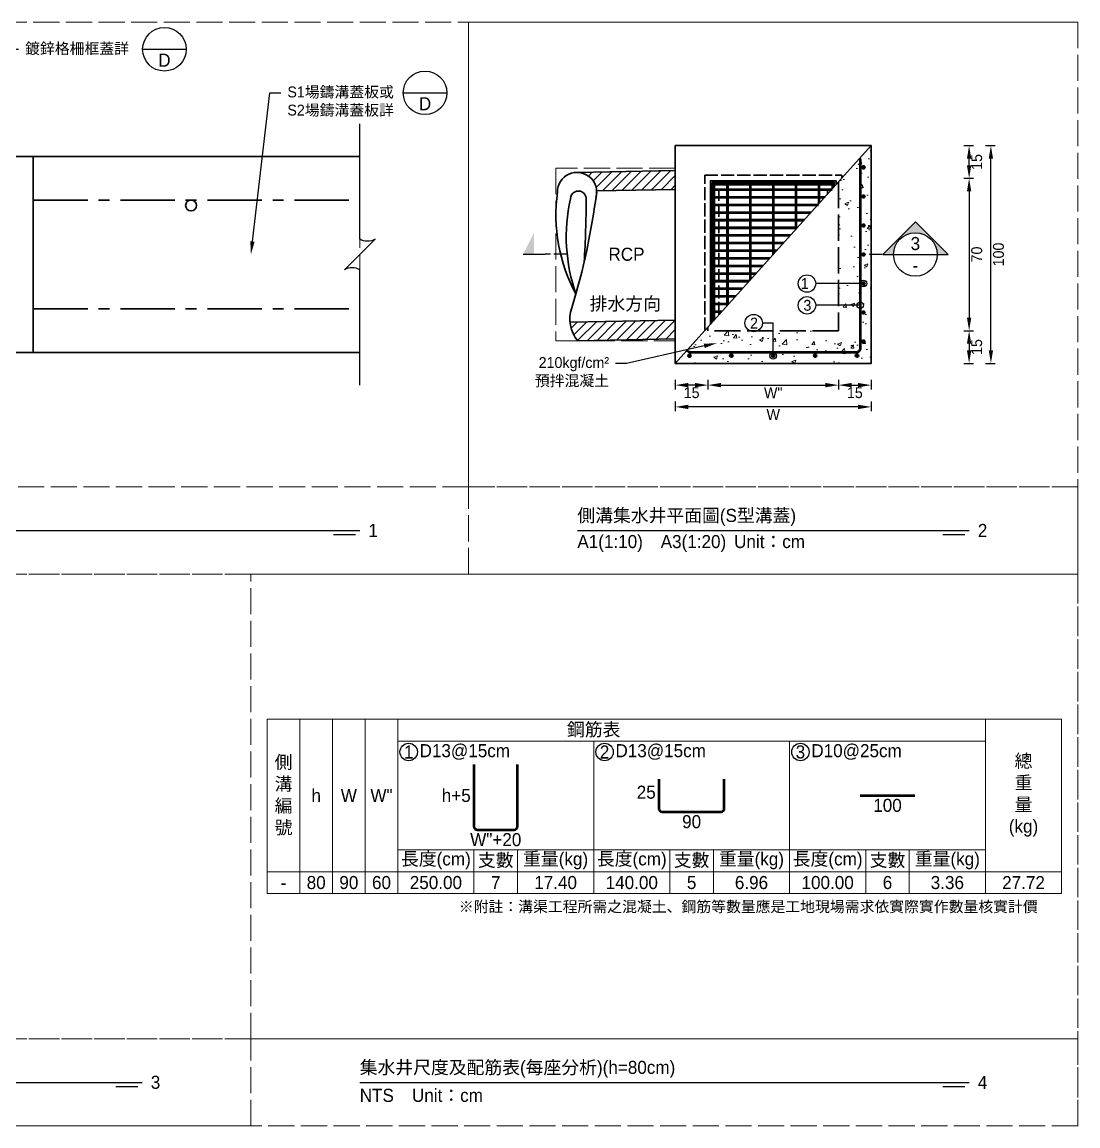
# Model space of a CAD drawing. Extents: x -6810 to 5075, y -2187 to 1200.
# Drawn here: x -3425 to -2940, y -1164 to -657 of the extents above; entities that cross this region are included whole.
import ezdxf
from ezdxf import colors
from ezdxf.entities.mleader import LeaderData, LeaderLine
from ezdxf.math import Vec2, Vec3

# ---------------------------------------------------------------- set-up
doc = ezdxf.new("R2010")
doc.units = 0
doc.header["$MEASUREMENT"] = 0
doc.linetypes.add('ACAD_ISO02W100', pattern=[15, 12, -3])
doc.linetypes.add('CENTERX2', pattern=[4, 2.5, -0.5, 0.5, -0.5])
for name, color, linetype, lineweight in [('一、1.基本-圖框', 7, 'Continuous', 20), ('二、1.繪圖-既有設施', 8, 'Continuous', 20), ('二、2.繪圖-施作項目', 181, 'Continuous', 30), ('二、5.繪圖-鋼筋', 60, 'Continuous', 50), ('二、6.繪圖-其他施作項目', 35, 'Continuous', 30)]:
    doc.layers.add(name, color=color, linetype=linetype, lineweight=lineweight)
doc.layers.add('一、4.基本-隱藏', color=9, linetype='ACAD_ISO02W100', lineweight=20, plot=False)
doc.layers.add('三、1.文字-說明文字', color=2, linetype='Continuous')
doc.layers.add('三、3.文字-註解文字', color=2, linetype='Continuous')
doc.styles.add('次圖名(詳圖)', font='MS PGothic.ttf', dxfattribs={"height": 6})
doc.styles.add('註解文字(詳圖)', font='MS PGothic.ttf', dxfattribs={"height": 5})
doc.dimstyles.new('註解文字(詳圖)', dxfattribs={"dimtxt": 5, "dimasz": 6, "dimexe": 2, "dimexo": 5, "dimgap": 1, "dimtad": 2, "dimzin": 0, "dimdsep": 46, "dimtxsty": '註解文字(詳圖)', "dimcen": 0.1, "dimclrd": 144, "dimclre": 144, "dimclrt": 256, "dimadec": 0, "dimazin": 0, "dimtfac": 1, "dimtofl": 0, "dimtmove": 0, "dimatfit": 3, "dimfxlon": 1, "dimtolj": 1, "dimtzin": 0, "dimlwd": -1, "dimlwe": -1, "dimarcsym": 1})
pattern_1 = [(135, (-3288.6543, -2084.1108), (-2.65165, -2.65165), []), (135, (-3288.6543, -2083.227), (-2.65165, -2.65165), []), (135, (-3288.6543, -2082.343), (-2.65165, -2.65165), []), (135, (-3288.6543, -2081.459), (-2.65165, -2.65165), [])]

# ---------------------------------------------------------------- blocks, each defined once
blk = doc.blocks.new('*D182')
at = {"layer": 'Defpoints', "color": 0, "linetype": 'ACAD_ISO02W100', "ltscale": 0.25, "transparency": 16777216}
for p in [(-3050, -798.75), (-3035, -813.75), (-3035, -823.75)]:
    blk.add_point(p, dxfattribs=at)
at = {"layer": '三、1.文字-說明文字', "color": 144, "ltscale": 0.25, "transparency": 16777216}
for p, q in [((-3050, -821.25), (-3050, -825.75)), ((-3035, -821.25), (-3035, -825.75)), ((-3044, -823.75), (-3041, -823.75))]:
    blk.add_line(p, q, dxfattribs=at)
at = {"layer": '三、1.文字-說明文字', "color": 144, "linetype": 'ACAD_ISO02W100', "ltscale": 0.25, "transparency": 16777216}
for points in [[(-3044, -822.75), (-3044, -824.75), (-3050, -823.75)], [(-3041, -822.75), (-3041, -824.75), (-3035, -823.75)]]:
    blk.add_solid(points, dxfattribs=at)
at = {"layer": '三、1.文字-說明文字', "linetype": 'ACAD_ISO02W100', "ltscale": 0.25, "transparency": 16777216, "insert": (-3042.5, -827.25), "char_height": 5, "attachment_point": 5, "style": '註解文字(詳圖)'}
blk.add_mtext('\\A1;15', dxfattribs=at)
blk = doc.blocks.new('*D183')
at = {"layer": 'Defpoints', "color": 0, "linetype": 'ACAD_ISO02W100', "ltscale": 0.25, "transparency": 16777216}
for p in [(-3110, -798.75), (-3125, -813.75), (-3125, -823.75)]:
    blk.add_point(p, dxfattribs=at)
at = {"layer": '三、1.文字-說明文字', "color": 144, "ltscale": 0.25, "transparency": 16777216}
for p, q in [((-3125, -821.25), (-3125, -825.75)), ((-3110, -821.25), (-3110, -825.75)), ((-3116, -823.75), (-3119, -823.75))]:
    blk.add_line(p, q, dxfattribs=at)
at = {"layer": '三、1.文字-說明文字', "color": 144, "linetype": 'ACAD_ISO02W100', "ltscale": 0.25, "transparency": 16777216}
for points in [[(-3119, -822.75), (-3119, -824.75), (-3125, -823.75)], [(-3116, -822.75), (-3116, -824.75), (-3110, -823.75)]]:
    blk.add_solid(points, dxfattribs=at)
at = {"layer": '三、1.文字-說明文字', "linetype": 'ACAD_ISO02W100', "ltscale": 0.25, "transparency": 16777216, "insert": (-3117.5, -827.25), "char_height": 5, "attachment_point": 5, "style": '註解文字(詳圖)'}
blk.add_mtext('\\A1;15', dxfattribs=at)
blk = doc.blocks.new('*D184')
at = {"layer": 'Defpoints', "color": 0, "linetype": 'ACAD_ISO02W100', "ltscale": 0.25, "transparency": 16777216}
for p in [(-3110, -798.75), (-3050, -798.75), (-3050, -823.75)]:
    blk.add_point(p, dxfattribs=at)
at = {"layer": '三、1.文字-說明文字', "color": 144, "ltscale": 0.25, "transparency": 16777216}
for p, q in [((-3110, -821.25), (-3110, -825.75)), ((-3050, -821.25), (-3050, -825.75)), ((-3104, -823.75), (-3056, -823.75))]:
    blk.add_line(p, q, dxfattribs=at)
at = {"layer": '三、1.文字-說明文字', "color": 144, "linetype": 'ACAD_ISO02W100', "ltscale": 0.25, "transparency": 16777216}
for points in [[(-3104, -822.75), (-3104, -824.75), (-3110, -823.75)], [(-3056, -822.75), (-3056, -824.75), (-3050, -823.75)]]:
    blk.add_solid(points, dxfattribs=at)
at = {"layer": '三、1.文字-說明文字', "linetype": 'ACAD_ISO02W100', "ltscale": 0.25, "transparency": 16777216, "insert": (-3080, -827.25), "char_height": 5, "attachment_point": 5, "style": '註解文字(詳圖)'}
blk.add_mtext('\\A1;W{\\fMS PGothic|b0|i0|c128|p34;"}', dxfattribs=at)
blk = doc.blocks.new('_Small')
at = {"color": 0, "linetype": 'ByBlock', "lineweight": -2}
blk.add_circle((0, 0), 0.25, dxfattribs=at)
blk = doc.blocks.new('*D185')
at = {"layer": 'Defpoints', "color": 0, "ltscale": 0.25, "transparency": 16777216}
for p in [(-3055, -713.75), (-2990, -713.75), (-3055, -728.75)]:
    blk.add_point(p, dxfattribs=at)
at = {"layer": '三、1.文字-說明文字', "color": 144, "ltscale": 0.25, "transparency": 16777216}
for p, q in [((-2992.5, -713.75), (-2988, -713.75)), ((-2990, -722.75), (-2990, -719.75)), ((-2992.5, -728.75), (-2988, -728.75))]:
    blk.add_line(p, q, dxfattribs=at)
for points in [[(-2991, -719.75), (-2989, -719.75), (-2990, -713.75)], [(-2991, -722.75), (-2989, -722.75), (-2990, -728.75)]]:
    blk.add_solid(points, dxfattribs=at)
at = {"layer": '三、1.文字-說明文字', "ltscale": 0.25, "transparency": 16777216, "insert": (-2986.5, -721.25), "char_height": 5, "attachment_point": 5, "rotation": 90, "style": '註解文字(詳圖)'}
blk.add_mtext('\\A1;15', dxfattribs=at)
blk = doc.blocks.new('*D186')
at = {"layer": 'Defpoints', "color": 0, "ltscale": 0.25, "transparency": 16777216}
for p in [(-3055, -728.75), (-3055, -798.75), (-2990, -798.75)]:
    blk.add_point(p, dxfattribs=at)
at = {"layer": '三、1.文字-說明文字', "color": 144, "ltscale": 0.25, "transparency": 16777216}
for p, q in [((-2992.5, -728.75), (-2988, -728.75)), ((-2990, -734.75), (-2990, -792.75)), ((-2992.5, -798.75), (-2988, -798.75))]:
    blk.add_line(p, q, dxfattribs=at)
for points in [[(-2991, -734.75), (-2989, -734.75), (-2990, -728.75)], [(-2991, -792.75), (-2989, -792.75), (-2990, -798.75)]]:
    blk.add_solid(points, dxfattribs=at)
at = {"layer": '三、1.文字-說明文字', "ltscale": 0.25, "transparency": 16777216, "insert": (-2986.5, -763.75), "char_height": 5, "attachment_point": 5, "rotation": 90, "style": '註解文字(詳圖)'}
blk.add_mtext('\\A1;70', dxfattribs=at)
blk = doc.blocks.new('*D187')
at = {"layer": 'Defpoints', "color": 0, "ltscale": 0.25, "transparency": 16777216}
for p in [(-3055, -798.75), (-3055, -813.75), (-2990, -813.75)]:
    blk.add_point(p, dxfattribs=at)
at = {"layer": '三、1.文字-說明文字', "color": 144, "ltscale": 0.25, "transparency": 16777216}
for p, q in [((-2992.5, -798.75), (-2988, -798.75)), ((-2990, -804.75), (-2990, -807.75)), ((-2992.5, -813.75), (-2988, -813.75))]:
    blk.add_line(p, q, dxfattribs=at)
for points in [[(-2991, -804.75), (-2989, -804.75), (-2990, -798.75)], [(-2991, -807.75), (-2989, -807.75), (-2990, -813.75)]]:
    blk.add_solid(points, dxfattribs=at)
at = {"layer": '三、1.文字-說明文字', "ltscale": 0.25, "transparency": 16777216, "insert": (-2986.5, -806.25), "char_height": 5, "attachment_point": 5, "rotation": 90, "style": '註解文字(詳圖)'}
blk.add_mtext('\\A1;15', dxfattribs=at)
blk = doc.blocks.new('*D188')
at = {"layer": 'Defpoints', "color": 0, "ltscale": 0.25, "transparency": 16777216}
for p in [(-3040, -713.75), (-2980, -713.75), (-3040, -813.75)]:
    blk.add_point(p, dxfattribs=at)
at = {"layer": '三、1.文字-說明文字', "color": 144, "ltscale": 0.25, "transparency": 16777216}
for p, q in [((-2982.5, -713.75), (-2978, -713.75)), ((-2980, -807.75), (-2980, -719.75)), ((-2982.5, -813.75), (-2978, -813.75))]:
    blk.add_line(p, q, dxfattribs=at)
for points in [[(-2981, -719.75), (-2979, -719.75), (-2980, -713.75)], [(-2981, -807.75), (-2979, -807.75), (-2980, -813.75)]]:
    blk.add_solid(points, dxfattribs=at)
at = {"layer": '三、1.文字-說明文字', "ltscale": 0.25, "transparency": 16777216, "insert": (-2976.5, -763.75), "char_height": 5, "attachment_point": 5, "rotation": 90, "style": '註解文字(詳圖)'}
blk.add_mtext('\\A1;100', dxfattribs=at)
blk = doc.blocks.new('*D189')
at = {"layer": 'Defpoints', "color": 0, "ltscale": 0.25, "transparency": 16777216}
for p in [(-3125, -813.75), (-3035, -813.75), (-3125, -833.75)]:
    blk.add_point(p, dxfattribs=at)
at = {"layer": '三、1.文字-說明文字', "color": 144, "ltscale": 0.25, "transparency": 16777216}
for p, q in [((-3125, -831.25), (-3125, -835.75)), ((-3035, -831.25), (-3035, -835.75)), ((-3041, -833.75), (-3119, -833.75))]:
    blk.add_line(p, q, dxfattribs=at)
for points in [[(-3119, -832.75), (-3119, -834.75), (-3125, -833.75)], [(-3041, -832.75), (-3041, -834.75), (-3035, -833.75)]]:
    blk.add_solid(points, dxfattribs=at)
at = {"layer": '三、1.文字-說明文字', "ltscale": 0.25, "transparency": 16777216, "insert": (-3080, -837.25), "char_height": 5, "attachment_point": 5, "style": '註解文字(詳圖)'}
blk.add_mtext('\\A1;{\\fMS PGothic|b0|i0|c128|p34;W}', dxfattribs=at)

msp = doc.modelspace()

# ---------------------------------------------------------------- hatches: boundary and pattern name
at = {"layer": '三、3.文字-註解文字'}
h = msp.add_hatch(color=256, dxfattribs=at)
h.dxf.hatch_style = 1
h.paths.add_polyline_path([(-2999.693, -763.75), (-3014.693, -748.75), (-3029.693, -763.75), (-3024.693, -763.75, -0.4142136), (-3014.693, -753.75, -0.4142136), (-3004.693, -763.75)])
h = msp.add_hatch(color=256, dxfattribs=at)
h.dxf.hatch_style = 1
h.paths.add_polyline_path([(-3189.852, -753.602), (-3194.852, -763.602), (-3189.852, -763.602)])
at = {"layer": '二、1.繪圖-既有設施', "ltscale": 0.25}
h = msp.add_hatch(dxfattribs=at)
h.set_pattern_fill('AR-CONC', color=256, scale=2.5)
h.set_pattern_definition([(50, (0, 0), (17.931505, -1.568803), [1.875, -20.625]), (355, (0, 0), (-3.46878, 18.8048), [1.5, -16.5]), (100.45144, (1.494, -0.13), (14.46272, 17.236), [1.5935, -17.52855]), (46.1842, (0, 5), (26.68103, -4.13798), [2.8125, -30.9375]), (96.6356, (2.223, 4.655), (23.36655, 24.35297), [2.39026, -26.29284]), (351.1842, (0, 5), (23.36655, 24.35297), [2.25, -24.75]), (21, (2.5, 3.75), (14.922676, -10.06547), [1.875, -20.625]), (326, (2.5, 3.75), (6.08288, 18.12875), [1.5, -16.5]), (71.45144, (3.744, 2.911), (21.00556, 8.06328), [1.5935, -17.52855]), (37.5, (0, 0), (0.303996, 8.322346), [0, -16.3, 0, -16.75, 0, -16.5625]), (7.5, (0, 0), (6.576738, 9.860293), [0, -9.55, 0, -15.925, 0, -6.3125]), (327.5, (-5.575, 0), (13.345561, -0.563872), [0, -6.25, 0, -19.5, 0, -25.875]), (317.5, (-8.075, 0), (14.579654, 2.502625), [0, -8.125, 0, -12.95, 0, -18.375])])
h.paths.add_polyline_path([(-3040, -720.75, 0.1446975), (-3040.321, -719.663), (-3050, -730.417), (-3050, -798.75), (-3110, -798.75), (-3110, -797.083), (-3119.679, -807.837, 0.2542759), (-3118, -808.75), (-3042, -808.75, 0.4142136), (-3040, -806.75)], flags=17)
h.paths.add_polyline_path([(-3035, -713.75), (-3040.321, -719.663, -0.1446975), (-3040, -720.75), (-3040, -806.75, -0.4142136), (-3042, -808.75), (-3118, -808.75, -0.2542759), (-3119.679, -807.837), (-3125, -813.75), (-3035, -813.75)])
h.paths.add_polyline_path([(-3039, -763.75, -1), (-3038, -763.75, -1)], flags=16)
h.paths.add_polyline_path([(-3038, -777.09, -1), (-3039, -777.09, -1)], flags=16)
h.paths.add_polyline_path([(-3039, -750.43, -1), (-3038, -750.43, -1)], flags=16)
h.paths.add_polyline_path([(-3038, -790.42, -1), (-3039, -790.42, -1)], flags=16)
h.paths.add_polyline_path([(-3039, -737.1, -1), (-3038, -737.1, -1)], flags=16)
h.paths.add_polyline_path([(-3038, -803.75, -1), (-3039, -803.75, -1)], flags=16)
h.paths.add_polyline_path([(-3041, -810.25, -1), (-3042, -810.25, -1)], flags=16)
h.paths.add_polyline_path([(-3039, -723.75, -1), (-3038, -723.75, -1)], flags=16)
h.paths.add_polyline_path([(-3060.25, -810.25, -1), (-3061.25, -810.25, -1)], flags=16)
h.paths.add_polyline_path([(-3079.5, -810.25, -1), (-3080.5, -810.25, -1)], flags=16)
h.paths.add_polyline_path([(-3098.75, -810.25, -1), (-3099.75, -810.25, -1)], flags=16)
h.paths.add_polyline_path([(-3118, -810.25, -1), (-3119, -810.25, -1)], flags=16)
at = {"layer": '二、5.繪圖-鋼筋'}
h = msp.add_hatch(color=256, dxfattribs=at)
h.dxf.hatch_style = 1
h.paths.add_polyline_path([(-3038, -723.75, 1), (-3039, -723.75, 1)])
h = msp.add_hatch(color=256, dxfattribs=at)
h.dxf.hatch_style = 1
h.paths.add_polyline_path([(-3038, -737.1, 1), (-3039, -737.1, 1)])
h = msp.add_hatch(color=256, dxfattribs=at)
h.dxf.hatch_style = 1
h.paths.add_polyline_path([(-3038, -750.43, 1), (-3039, -750.43, 1)])
h = msp.add_hatch(color=256, dxfattribs=at)
h.dxf.hatch_style = 1
h.paths.add_polyline_path([(-3038, -763.75, 1), (-3039, -763.75, 1)])
h = msp.add_hatch(color=256, dxfattribs=at)
h.dxf.hatch_style = 1
h.paths.add_polyline_path([(-3038, -777.09, 1), (-3039, -777.09, 1)])
h = msp.add_hatch(color=256, dxfattribs=at)
h.dxf.hatch_style = 1
h.paths.add_polyline_path([(-3038, -790.42, 1), (-3039, -790.42, 1)])
h = msp.add_hatch(color=256, dxfattribs=at)
h.dxf.hatch_style = 1
h.paths.add_polyline_path([(-3038, -803.75, 1), (-3039, -803.75, 1)])
h = msp.add_hatch(color=256, dxfattribs=at)
h.dxf.hatch_style = 1
h.paths.add_polyline_path([(-3118, -810.25, -1), (-3119, -810.25, -1)])
h = msp.add_hatch(color=256, dxfattribs=at)
h.dxf.hatch_style = 1
h.paths.add_polyline_path([(-3098.75, -810.25, -1), (-3099.75, -810.25, -1)])
h = msp.add_hatch(color=256, dxfattribs=at)
h.dxf.hatch_style = 1
h.paths.add_polyline_path([(-3079.5, -810.25, -1), (-3080.5, -810.25, -1)])
h = msp.add_hatch(color=256, dxfattribs=at)
h.dxf.hatch_style = 1
h.paths.add_polyline_path([(-3060.25, -810.25, -1), (-3061.25, -810.25, -1)])
h = msp.add_hatch(color=256, dxfattribs=at)
h.dxf.hatch_style = 1
h.paths.add_polyline_path([(-3041, -810.25, -1), (-3042, -810.25, -1)])
at = {"layer": '二、6.繪圖-其他施作項目'}
h = msp.add_hatch(dxfattribs=at)
h.set_pattern_fill('ANSI31', color=256, scale=25)
h.set_pattern_definition([(45, (-6588.4566, -2197.8207), (-2.2097087, 2.2097087), [])])
edge = h.paths.add_edge_path()
edge.add_line((-3125, -802.558), (-3125, -793.863))
edge.add_line((-3125, -793.863), (-3173.376, -794.831))
edge.add_arc((-3158.032, -793.466), 15.405, 185.08092, 220.38576)
edge.add_line((-3169.766, -803.448), (-3125, -802.558))
edge = h.paths.add_edge_path()
edge.add_line((-3125, -733.851), (-3125, -725.149))
edge.add_line((-3125, -725.149), (-3170.148, -726.052))
edge.add_arc((-3170.148, -735.068), 9.015, 3.13921, 90, ccw=False)
edge.add_line((-3161.146, -734.574), (-3125, -733.851))
h = msp.add_hatch(color=256, dxfattribs=at)
h.dxf.hatch_style = 1
h.paths.add_polyline_path([(-3108.9, -795.861), (-3051.1, -731.639), (-3051.1, -729.85), (-3108.9, -729.85)])
h.paths.add_polyline_path([(-3108, -794.861), (-3052, -732.639), (-3052, -730.75), (-3108, -730.75)])
h = msp.add_hatch(dxfattribs=at)
h.set_pattern_fill('ANSI34', color=256, scale=5, angle=90)
h.set_pattern_definition(pattern_1)
h.paths.add_polyline_path([(-3101.25, -787.361), (-3100.75, -786.806), (-3100.75, -731.75), (-3101.25, -731.75)])
h = msp.add_hatch(dxfattribs=at)
h.set_pattern_fill('ANSI34', color=256, scale=5, angle=90)
h.set_pattern_definition(pattern_1)
h.paths.add_polyline_path([(-3090.75, -775.694), (-3090.25, -775.139), (-3090.25, -731.75), (-3090.75, -731.75)])
h = msp.add_hatch(dxfattribs=at)
h.set_pattern_fill('ANSI34', color=256, scale=5, angle=90)
h.set_pattern_definition(pattern_1)
h.paths.add_polyline_path([(-3080.25, -764.028), (-3079.75, -763.472), (-3079.75, -731.75), (-3080.25, -731.75)])
h = msp.add_hatch(dxfattribs=at)
h.set_pattern_fill('ANSI34', color=256, scale=5, angle=90)
h.set_pattern_definition(pattern_1)
h.paths.add_polyline_path([(-3069.75, -752.361), (-3069.25, -751.806), (-3069.25, -731.75), (-3069.75, -731.75)])
h = msp.add_hatch(dxfattribs=at)
h.set_pattern_fill('ANSI34', color=256, scale=5, angle=90)
h.set_pattern_definition(pattern_1)
h.paths.add_polyline_path([(-3059.25, -740.694), (-3058.75, -740.139), (-3058.75, -731.75), (-3059.25, -731.75)])

# ---------------------------------------------------------------- linework, layer by layer
at = {"layer": '一、1.基本-圖框'}
msp.add_lwpolyline([(-3035, -713.75), (-3125, -813.75)], dxfattribs=at)
for points in [[(-3312.5, -1047.25), (-3297.5, -1047.25), (-3297.5, -977.25), (-3312.5, -977.25)], [(-3297.5, -1047.25), (-3282.5, -1047.25), (-3282.5, -977.25), (-3297.5, -977.25)], [(-3282.5, -1047.25), (-3267.5, -1047.25), (-3267.5, -977.25), (-3282.5, -977.25)], [(-3267.5, -1047.25), (-3252.5, -1047.25), (-3252.5, -977.25), (-3267.5, -977.25)], [(-3252.5, -987.25), (-2982.5, -987.25), (-2982.5, -977.25), (-3252.5, -977.25)], [(-2947.5, -1047.25), (-2982.5, -1047.25), (-2982.5, -977.25), (-2947.5, -977.25)], [(-3252.5, -987.25), (-3162.5, -987.25), (-3162.5, -1037.25), (-3252.5, -1037.25)], [(-3162.5, -987.25), (-3072.5, -987.25), (-3072.5, -1037.25), (-3162.5, -1037.25)], [(-3072.5, -987.25), (-2982.5, -987.25), (-2982.5, -1037.25), (-3072.5, -1037.25)], [(-3252.5, -1037.25), (-3217.5, -1037.25), (-3217.5, -1047.25), (-3252.5, -1047.25)], [(-3217.5, -1037.25), (-3197.5, -1037.25), (-3197.5, -1047.25), (-3217.5, -1047.25)], [(-3197.5, -1037.25), (-3162.5, -1037.25), (-3162.5, -1047.25), (-3197.5, -1047.25)], [(-3162.5, -1037.25), (-3127.5, -1037.25), (-3127.5, -1047.25), (-3162.5, -1047.25)], [(-3127.5, -1037.25), (-3107.5, -1037.25), (-3107.5, -1047.25), (-3127.5, -1047.25)], [(-3107.5, -1037.25), (-3072.5, -1037.25), (-3072.5, -1047.25), (-3107.5, -1047.25)], [(-3072.5, -1037.25), (-3037.5, -1037.25), (-3037.5, -1047.25), (-3072.5, -1047.25)], [(-3037.5, -1037.25), (-3017.5, -1037.25), (-3017.5, -1047.25), (-3037.5, -1047.25)], [(-3017.5, -1037.25), (-2982.5, -1037.25), (-2982.5, -1047.25), (-3017.5, -1047.25)], [(-3312.5, -1047.25), (-3297.5, -1047.25), (-3297.5, -1057.25), (-3312.5, -1057.25)], [(-3297.5, -1047.25), (-3282.5, -1047.25), (-3282.5, -1057.25), (-3297.5, -1057.25)], [(-3282.5, -1047.25), (-3267.5, -1047.25), (-3267.5, -1057.25), (-3282.5, -1057.25)], [(-3267.5, -1047.25), (-3252.5, -1047.25), (-3252.5, -1057.25), (-3267.5, -1057.25)], [(-3252.5, -1047.25), (-3217.5, -1047.25), (-3217.5, -1057.25), (-3252.5, -1057.25)], [(-3217.5, -1047.25), (-3197.5, -1047.25), (-3197.5, -1057.25), (-3217.5, -1057.25)], [(-3197.5, -1047.25), (-3162.5, -1047.25), (-3162.5, -1057.25), (-3197.5, -1057.25)], [(-3162.5, -1047.25), (-3127.5, -1047.25), (-3127.5, -1057.25), (-3162.5, -1057.25)], [(-3127.5, -1047.25), (-3107.5, -1047.25), (-3107.5, -1057.25), (-3127.5, -1057.25)], [(-3107.5, -1047.25), (-3072.5, -1047.25), (-3072.5, -1057.25), (-3107.5, -1057.25)], [(-3072.5, -1047.25), (-3037.5, -1047.25), (-3037.5, -1057.25), (-3072.5, -1057.25)], [(-3037.5, -1047.25), (-3017.5, -1047.25), (-3017.5, -1057.25), (-3037.5, -1057.25)], [(-3017.5, -1047.25), (-2982.5, -1047.25), (-2982.5, -1057.25), (-3017.5, -1057.25)], [(-2982.5, -1047.25), (-2947.5, -1047.25), (-2947.5, -1057.25), (-2982.5, -1057.25)]]:
    msp.add_lwpolyline(points, close=True, dxfattribs=at)
at = {"layer": '一、4.基本-隱藏'}
for points in [[(-3720, -657), (-2940, -657), (-2940, -1164), (-3720, -1164)], [(-3720, -657), (-3220, -657), (-3220, -870.5), (-3720, -870.5)], [(-3220, -657), (-2940, -657), (-2940, -870.5), (-3220, -870.5)], [(-3420, -718.75), (-3270, -718.75), (-3270, -808.75), (-3420, -808.75)], [(-3125, -724.052), (-3179.852, -724.052), (-3179.852, -803.448), (-3125, -803.448)], [(-3220, -870.5), (-3720, -870.5), (-3720, -910.5), (-3220, -910.5)], [(-3220, -870.5), (-2940, -870.5), (-2940, -910.5), (-3220, -910.5)], [(-3320, -910.5), (-3720, -910.5), (-3720, -1124), (-3320, -1124)], [(-3320, -910.5), (-2940, -910.5), (-2940, -1124), (-3320, -1124)], [(-3312.5, -977.25), (-2947.5, -977.25), (-2947.5, -1057.25), (-3312.5, -1057.25)], [(-3320, -1124), (-3720, -1124), (-3720, -1164), (-3320, -1164)], [(-3320, -1124), (-2940, -1124), (-2940, -1164), (-3320, -1164)]]:
    msp.add_lwpolyline(points, close=True, dxfattribs=at)
at = {"layer": '三、3.文字-註解文字'}
for points in [[(-3369.75, -669.5), (-3349.75, -669.5)], [(-3250, -689.5), (-3230, -689.5)], [(-3004.693, -763.75), (-2999.693, -763.75), (-3014.693, -748.75), (-3029.693, -763.75), (-3024.693, -763.75)], [(-3194.852, -763.602), (-3184.852, -763.602)], [(-3024.693, -763.75), (-3004.693, -763.75)], [(-3670, -890.5), (-3270, -890.5)], [(-3170, -890.5), (-2990, -890.5)], [(-3272, -892.5), (-3282, -892.5)], [(-2992, -892.5), (-3002, -892.5)], [(-3670, -1144), (-3370, -1144)], [(-3270, -1144), (-2990, -1144)], [(-3372, -1146), (-3382, -1146)], [(-2992, -1146), (-3002, -1146)]]:
    msp.add_lwpolyline(points, dxfattribs=at)
msp.add_lwpolyline([(-3270, -823.75), (-3270, -770.821, 0.2828427), (-3277.071, -770.821), (-3262.929, -756.679, -0.2828427), (-3270, -756.679), (-3270, -703.75)], format="xyb", dxfattribs=at)
at = {"layer": '三、3.文字-註解文字', "linetype": 'ACAD_ISO02W100', "ltscale": 0.5}
for points in [[(-3174.852, -763.602), (-3184.852, -763.602)], [(-3030, -763.75), (-3040, -763.75)]]:
    msp.add_lwpolyline(points, dxfattribs=at)
at = {"layer": '三、3.文字-註解文字'}
for centre, radius in [((-3359.75, -669.5), 10), ((-3240, -689.5), 10), ((-3014.693, -763.75), 10), ((-3064.5, -777.09), 4), ((-3064.5, -787.09), 4), ((-3089, -795.25), 4), ((-3247.5, -992.25), 4), ((-3157.5, -992.25), 4), ((-3067.5, -992.25), 4)]:
    msp.add_circle(centre, radius, dxfattribs=at)
at = {"layer": '二、2.繪圖-施作項目'}
for points in [[(-3125, -813.75), (-3125, -713.75), (-3035, -713.75), (-3035, -813.75)], [(-3520, -718.75), (-3420, -718.75), (-3420, -808.75), (-3520, -808.75)]]:
    msp.add_lwpolyline(points, close=True, dxfattribs=at)
at = {"layer": '二、2.繪圖-施作項目', "linetype": 'ACAD_ISO02W100'}
msp.add_lwpolyline([(-3050, -730.417), (-3050, -798.75), (-3110, -798.75), (-3110, -797.083)], dxfattribs=at)
at = {"layer": '二、5.繪圖-鋼筋'}
for points in [[(-3040.321, -719.663, -0.1446975), (-3040, -720.75), (-3040, -806.75)], [(-3040, -806.75, -0.4142136), (-3042, -808.75), (-3118, -808.75, -0.2542759), (-3119.679, -807.837, -0.2542759)], [(-3217.5, -998), (-3217.5, -1026.5, 0.4142136), (-3216, -1028), (-3199, -1028, 0.4142136), (-3197.5, -1026.5), (-3197.5, -998)], [(-3132.5, -1004.75), (-3132.5, -1018.25, 0.4142136), (-3131, -1019.75), (-3104, -1019.75, 0.4142136), (-3102.5, -1018.25), (-3102.5, -1004.75)]]:
    msp.add_lwpolyline(points, format="xyb", dxfattribs=at)
msp.add_lwpolyline([(-3040, -1012.25), (-3015, -1012.25)], dxfattribs=at)
for centre in [(-3038.5, -723.75), (-3038.5, -737.1), (-3038.5, -750.43), (-3038.5, -763.75), (-3038.5, -777.09), (-3038.5, -790.42), (-3038.5, -803.75), (-3118.5, -810.25), (-3099.25, -810.25), (-3080, -810.25), (-3060.75, -810.25), (-3041.5, -810.25)]:
    msp.add_circle(centre, 0.5, dxfattribs=at)
at = {"layer": '二、6.繪圖-其他施作項目'}
for points in [[(-3420, -718.75), (-3270, -718.75)], [(-3170.148, -726.052), (-3125, -725.149)], [(-3108.9, -795.861), (-3108.9, -729.85), (-3051.1, -729.85), (-3051.1, -731.639)], [(-3161.146, -734.574), (-3125, -733.851)], [(-3108, -794.861), (-3108, -730.75), (-3052, -730.75), (-3052, -732.639)], [(-3107.5, -794.306), (-3107.5, -731.25)], [(-3107.5, -731.25), (-3052.5, -731.25)], [(-3107.5, -794.306), (-3107.5, -731.25), (-3052.5, -731.25), (-3052.5, -733.194)], [(-3107.5, -731.75), (-3052.5, -731.75)], [(-3107, -793.75), (-3107, -731.75)], [(-3107, -733.75), (-3101.25, -733.75)], [(-3107, -734.25), (-3101.25, -734.25)], [(-3101.25, -787.361), (-3101.25, -731.75)], [(-3100.75, -786.806), (-3100.75, -731.75)], [(-3100.75, -733.75), (-3090.75, -733.75)], [(-3100.75, -734.25), (-3090.75, -734.25)], [(-3090.75, -775.694), (-3090.75, -731.75)], [(-3090.25, -775.139), (-3090.25, -731.75)], [(-3090.25, -733.75), (-3080.25, -733.75)], [(-3090.25, -734.25), (-3080.25, -734.25)], [(-3080.25, -764.028), (-3080.25, -731.75)], [(-3079.75, -763.472), (-3079.75, -731.75)], [(-3079.75, -733.75), (-3069.75, -733.75)], [(-3079.75, -734.25), (-3069.75, -734.25)], [(-3069.75, -752.361), (-3069.75, -731.75)], [(-3069.25, -751.806), (-3069.25, -731.75)], [(-3069.25, -733.75), (-3059.25, -733.75)], [(-3069.25, -734.25), (-3059.25, -734.25)], [(-3059.25, -740.694), (-3059.25, -731.75)], [(-3058.75, -740.139), (-3058.75, -731.75)], [(-3058.75, -733.75), (-3053, -733.75)], [(-3058.75, -734.25), (-3053, -734.25)], [(-3053, -733.75), (-3053, -731.75)], [(-3052.5, -733.194), (-3052.5, -731.25)], [(-3107, -737.25), (-3101.25, -737.25)], [(-3107, -737.75), (-3101.25, -737.75)], [(-3100.75, -737.25), (-3090.75, -737.25)], [(-3100.75, -737.75), (-3090.75, -737.75)], [(-3090.25, -737.25), (-3080.25, -737.25)], [(-3090.25, -737.75), (-3080.25, -737.75)], [(-3079.75, -737.25), (-3069.75, -737.25)], [(-3079.75, -737.75), (-3069.75, -737.75)], [(-3069.25, -737.25), (-3059.25, -737.25)], [(-3069.25, -737.75), (-3059.25, -737.75)], [(-3058.75, -737.25), (-3056.15, -737.25)], [(-3058.75, -737.75), (-3056.6, -737.75)], [(-3107, -740.75), (-3101.25, -740.75)], [(-3107, -741.25), (-3101.25, -741.25)], [(-3107, -744.25), (-3101.25, -744.25)], [(-3107, -744.75), (-3101.25, -744.75)], [(-3100.75, -740.75), (-3090.75, -740.75)], [(-3100.75, -741.25), (-3090.75, -741.25)], [(-3100.75, -744.25), (-3090.75, -744.25)], [(-3100.75, -744.75), (-3090.75, -744.75)], [(-3090.25, -740.75), (-3080.25, -740.75)], [(-3090.25, -741.25), (-3080.25, -741.25)], [(-3090.25, -744.25), (-3080.25, -744.25)], [(-3090.25, -744.75), (-3080.25, -744.75)], [(-3079.75, -740.75), (-3069.75, -740.75)], [(-3079.75, -741.25), (-3069.75, -741.25)], [(-3079.75, -744.25), (-3069.75, -744.25)], [(-3079.75, -744.75), (-3069.75, -744.75)], [(-3069.25, -740.75), (-3059.25, -740.75)], [(-3069.25, -741.25), (-3059.25, -741.25)], [(-3069.25, -744.25), (-3062.45, -744.25)], [(-3069.25, -744.75), (-3062.9, -744.75)], [(-3107, -747.75), (-3101.25, -747.75)], [(-3107, -748.25), (-3101.25, -748.25)], [(-3100.75, -747.75), (-3090.75, -747.75)], [(-3100.75, -748.25), (-3090.75, -748.25)], [(-3090.25, -747.75), (-3080.25, -747.75)], [(-3090.25, -748.25), (-3080.25, -748.25)], [(-3079.75, -747.75), (-3069.75, -747.75)], [(-3079.75, -748.25), (-3069.75, -748.25)], [(-3069.25, -747.75), (-3065.6, -747.75)], [(-3069.25, -748.25), (-3066.05, -748.25)], [(-3107, -751.25), (-3101.25, -751.25)], [(-3107, -751.75), (-3101.25, -751.75)], [(-3107, -754.75), (-3101.25, -754.75)], [(-3107, -755.25), (-3101.25, -755.25)], [(-3100.75, -751.25), (-3090.75, -751.25)], [(-3100.75, -751.75), (-3090.75, -751.75)], [(-3100.75, -754.75), (-3090.75, -754.75)], [(-3100.75, -755.25), (-3090.75, -755.25)], [(-3090.25, -751.25), (-3080.25, -751.25)], [(-3090.25, -751.75), (-3080.25, -751.75)], [(-3090.25, -754.75), (-3080.25, -754.75)], [(-3090.25, -755.25), (-3080.25, -755.25)], [(-3079.75, -751.25), (-3069.75, -751.25)], [(-3079.75, -751.75), (-3069.75, -751.75)], [(-3079.75, -754.75), (-3071.9, -754.75)], [(-3079.75, -755.25), (-3072.35, -755.25)], [(-3069.25, -751.25), (-3068.75, -751.25)], [(-3069.25, -751.75), (-3069.2, -751.75)], [(-3107, -758.25), (-3101.25, -758.25)], [(-3107, -758.75), (-3101.25, -758.75)], [(-3100.75, -758.25), (-3090.75, -758.25)], [(-3100.75, -758.75), (-3090.75, -758.75)], [(-3090.25, -758.25), (-3080.25, -758.25)], [(-3090.25, -758.75), (-3080.25, -758.75)], [(-3079.75, -758.25), (-3075.05, -758.25)], [(-3079.75, -758.75), (-3075.5, -758.75)], [(-3107, -761.75), (-3101.25, -761.75)], [(-3107, -762.25), (-3101.25, -762.25)], [(-3107, -765.25), (-3101.25, -765.25)], [(-3100.75, -761.75), (-3090.75, -761.75)], [(-3100.75, -762.25), (-3090.75, -762.25)], [(-3100.75, -765.25), (-3090.75, -765.25)], [(-3090.25, -761.75), (-3080.25, -761.75)], [(-3090.25, -762.25), (-3080.25, -762.25)], [(-3090.25, -765.25), (-3081.35, -765.25)], [(-3079.75, -761.75), (-3078.2, -761.75)], [(-3079.75, -762.25), (-3078.65, -762.25)], [(-3107, -765.75), (-3101.25, -765.75)], [(-3107, -768.75), (-3101.25, -768.75)], [(-3107, -769.25), (-3101.25, -769.25)], [(-3100.75, -765.75), (-3090.75, -765.75)], [(-3100.75, -768.75), (-3090.75, -768.75)], [(-3100.75, -769.25), (-3090.75, -769.25)], [(-3090.25, -765.75), (-3081.8, -765.75)], [(-3090.25, -768.75), (-3084.5, -768.75)], [(-3090.25, -769.25), (-3084.95, -769.25)], [(-3107, -772.25), (-3101.25, -772.25)], [(-3107, -772.75), (-3101.25, -772.75)], [(-3100.75, -772.25), (-3090.75, -772.25)], [(-3100.75, -772.75), (-3090.75, -772.75)], [(-3090.25, -772.25), (-3087.65, -772.25)], [(-3090.25, -772.75), (-3088.1, -772.75)], [(-3107, -775.75), (-3101.25, -775.75)], [(-3107, -776.25), (-3101.25, -776.25)], [(-3107, -779.25), (-3101.25, -779.25)], [(-3107, -779.75), (-3101.25, -779.75)], [(-3100.75, -775.75), (-3090.75, -775.75)], [(-3100.75, -776.25), (-3091.25, -776.25)], [(-3100.75, -779.25), (-3093.95, -779.25)], [(-3100.75, -779.75), (-3094.4, -779.75)], [(-3107, -782.75), (-3101.25, -782.75)], [(-3107, -783.25), (-3101.25, -783.25)], [(-3100.75, -782.75), (-3097.1, -782.75)], [(-3100.75, -783.25), (-3097.55, -783.25)], [(-3107, -786.25), (-3101.25, -786.25)], [(-3107, -786.75), (-3101.25, -786.75)], [(-3107, -789.75), (-3103.4, -789.75)], [(-3107, -790.25), (-3103.85, -790.25)], [(-3100.75, -786.25), (-3100.25, -786.25)], [(-3100.75, -786.75), (-3100.7, -786.75)], [(-3173.376, -794.831), (-3125, -793.863)], [(-3107, -793.25), (-3106.55, -793.25)], [(-3169.766, -803.448), (-3125, -802.558)], [(-3420, -808.75), (-3270, -808.75)]]:
    msp.add_lwpolyline(points, dxfattribs=at)
for points in [[(-3170.67, -781.887, -0.1578495), (-3179.163, -735.068, -1.1409026), (-3161.442, -737.411)], [(-3170.637, -781.948, -0.1399452), (-3173.168, -738.236, -1.0112817), (-3165.896, -738.317, -0.0106152), (-3166.834, -767.166)], [(-3161.132, -735.068, -0.0416835), (-3172.539, -788.283, 0.2681724), (-3169.766, -803.448, 0.2681724)]]:
    msp.add_lwpolyline(points, format="xyb", dxfattribs=at)
at = {"layer": '二、6.繪圖-其他施作項目', "linetype": 'ACAD_ISO02W100', "ltscale": 0.5}
for points in [[(-3111.5, -798.75), (-3111.5, -727.25), (-3048.5, -727.25), (-3048.5, -728.75)], [(-3105, -791.528), (-3105, -733.75), (-3055, -733.75), (-3055, -735.972)]]:
    msp.add_lwpolyline(points, dxfattribs=at)
at = {"layer": '二、6.繪圖-其他施作項目', "linetype": 'CENTERX2', "ltscale": 10}
for points in [[(-3420, -738.75), (-3270, -738.75)], [(-3420, -788.75), (-3270, -788.75)]]:
    msp.add_lwpolyline(points, dxfattribs=at)
at = {"layer": '二、6.繪圖-其他施作項目'}
msp.add_circle((-3347.5, -741.25), 2.5, dxfattribs=at)

# ---------------------------------------------------------------- texts
at = {"layer": '一、1.基本-圖框', "char_height": 6, "attachment_point": 5, "style": '註解文字(詳圖)'}
for s, width, insert in [('{\\fMS PGothic|b0|i0|c128|p34;鋼筋表}', 94.24964, (-3162.5, -982.25)), ('側溝編號', 12.98354, (-3305, -1012.25)), ('{\\fMS PGothic|b0|i0|c128|p34;總重量(kg)}', 6, (-2965, -1012.25)), ('{\\fMS PGothic|b0|i0|c128|p34;h}', 12.98354, (-3290, -1012.25)), ('{\\fMS PGothic|b0|i0|c128|p34;W}', 22.32258, (-3275, -1012.25)), ('W{\\fMS PGothic|b0|i0|c128|p34;"}', 22.32258, (-3260, -1012.25)), ('{\\fMS PGothic|b0|i0|c128|p34;長度(cm)}', 35.02324, (-3235, -1042.25)), ('{\\fMS PGothic|b0|i0|c128|p34;支數}', 19.27354, (-3207.5, -1042.25)), ('{\\fMS PGothic|b0|i0|c128|p34;重量(kg)}', 30.27214, (-3180, -1042.25)), ('{\\fMS PGothic|b0|i0|c128|p34;長度(cm)}', 35.02324, (-3145, -1042.25)), ('{\\fMS PGothic|b0|i0|c128|p34;支數}', 19.27354, (-3117.5, -1042.25)), ('{\\fMS PGothic|b0|i0|c128|p34;重量(kg)}', 30.27214, (-3090, -1042.25)), ('{\\fMS PGothic|b0|i0|c128|p34;長度(cm)}', 35.02324, (-3055, -1042.25)), ('{\\fMS PGothic|b0|i0|c128|p34;支數}', 19.27354, (-3027.5, -1042.25)), ('{\\fMS PGothic|b0|i0|c128|p34;重量(kg)}', 30.27214, (-3000, -1042.25))]:
    msp.add_mtext_dynamic_manual_height_columns(s, width=width, gutter_width=30, heights=[0], dxfattribs=dict(at, insert=insert))
at = {"layer": '三、1.文字-說明文字', "char_height": 6, "attachment_point": 5, "style": '註解文字(詳圖)'}
for s, width, insert in [('{\\fMS PGothic|b0|i0|c128|p34;D}', 12.5857, (-3359.75, -674.5)), ('{\\fMS PGothic|b0|i0|c128|p34;D}', 12.5857, (-3240, -694.5)), ('排水方向', 33.65089, (-3147.988, -786.699))]:
    msp.add_mtext_dynamic_manual_height_columns(s, width=width, gutter_width=30, heights=[0], dxfattribs=dict(at, insert=insert))
at = {"layer": '三、1.文字-說明文字', "linetype": 'ACAD_ISO02W100', "ltscale": 0.25, "insert": (-3147.426, -763.676), "char_height": 6, "attachment_point": 5, "style": '次圖名(詳圖)'}
msp.add_mtext_dynamic_manual_height_columns('RCP', width=5.20703, gutter_width=30, heights=[0], dxfattribs=at)
at = {"layer": '三、3.文字-註解文字', "char_height": 6}
for s, width, gutter_width, insert, attachment_point, style in [('3', 6.60394, 25, (-3014.693, -758.75), 5, '註解文字(詳圖)'), ('-', 6.60394, 25, (-3014.693, -768.75), 5, '註解文字(詳圖)'), ('{\\fMS PGothic|b0|i0|c128|p34;側溝集水井平面圖(}S{\\fMS PGothic|b0|i0|c128|p34;型溝蓋)}', 131.94411, 15, (-3170, -884.5), 4, '次圖名(詳圖)'), ('1', 3, 15, (-3266, -890.5), 4, '次圖名(詳圖)'), ('A1(1:10)\u3000A3(1:20){\\fMS PGothic|b0|i0|c128|p34;^IUnit：cm}', 136.03259, 15, (-3170, -896.5), 4, '次圖名(詳圖)'), ('2', 3, 15, (-2986, -890.5), 4, '次圖名(詳圖)'), ('D13@15cm', 6.06582, 30, (-3242.5, -992.25), 4, '註解文字(詳圖)'), ('{\\fMS PGothic|b0|i0|c128|p34;D1}3{\\fMS PGothic|b0|i0|c128|p34;@}1{\\fMS PGothic|b0|i0|c128|p34;5cm}', 6.06582, 30, (-3152.5, -992.25), 4, '註解文字(詳圖)'), ('{\\fMS PGothic|b0|i0|c128|p34;D1}0{\\fMS PGothic|b0|i0|c128|p34;@}25{\\fMS PGothic|b0|i0|c128|p34;cm}', 6.06582, 30, (-3062.5, -992.25), 4, '註解文字(詳圖)'), ('1', 8.38231, 30, (-3247.5, -992.25), 5, '註解文字(詳圖)'), ('2', 8.38231, 30, (-3157.5, -992.25), 5, '註解文字(詳圖)'), ('3', 8.38231, 30, (-3067.5, -992.25), 5, '註解文字(詳圖)'), ('80', 9.06048, 30, (-3290, -1052.25), 5, '註解文字(詳圖)'), ('90', 9.06048, 30, (-3275, -1052.25), 5, '註解文字(詳圖)'), ('60', 9.06048, 30, (-3260, -1052.25), 5, '註解文字(詳圖)'), ('250.00', 9.06048, 30, (-3235, -1052.25), 5, '註解文字(詳圖)'), ('7', 9.06048, 30, (-3207.5, -1052.25), 5, '註解文字(詳圖)'), ('17.40', 9.06048, 30, (-3180, -1052.25), 5, '註解文字(詳圖)'), ('{\\fMS PGothic|b0|i0|c128|p34;1}4{\\fMS PGothic|b0|i0|c128|p34;0.00}', 9.06048, 30, (-3145, -1052.25), 5, '註解文字(詳圖)'), ('5', 9.06048, 30, (-3117.5, -1052.25), 5, '註解文字(詳圖)'), ('6.96', 9.06048, 30, (-3090, -1052.25), 5, '註解文字(詳圖)'), ('{\\fMS PGothic|b0|i0|c128|p34;100}.00', 9.06048, 30, (-3055, -1052.25), 5, '註解文字(詳圖)'), ('6', 9.06048, 30, (-3027.5, -1052.25), 5, '註解文字(詳圖)'), ('3.36', 9.06048, 30, (-3000, -1052.25), 5, '註解文字(詳圖)'), ('27.72', 9.06048, 30, (-2965, -1052.25), 5, '註解文字(詳圖)'), ('-', 9.06048, 30, (-3305, -1052.25), 5, '註解文字(詳圖)'), ('{\\fMS PGothic|b0|i0|c128|p34;集水井尺度及配筋表(每座分析)(h=}8{\\fMS PGothic|b0|i0|c128|p34;0cm)}', 158.98104, 15, (-3270, -1138), 4, '次圖名(詳圖)'), ('3', 3, 15, (-3366, -1144), 4, '次圖名(詳圖)'), ('4', 3, 15, (-2986, -1144), 4, '次圖名(詳圖)'), ('NTS{\\fMS PGothic|b0|i0|c128|p34;^IUnit：cm}', 136.03259, 15, (-3270, -1150), 4, '次圖名(詳圖)')]:
    msp.add_mtext_dynamic_manual_height_columns(s, width=width, gutter_width=gutter_width, heights=[0], dxfattribs=dict(at, insert=insert, attachment_point=attachment_point, style=style))
at = {"layer": '三、3.文字-註解文字', "ltscale": 0.25, "insert": (-3224.471, -1060.766), "char_height": 5, "attachment_point": 1, "style": '註解文字(詳圖)'}
msp.add_mtext_dynamic_manual_height_columns('{\\fMS PGothic|b0|i0|c128|p34;※附註：溝渠工程所需之混凝土、鋼筋等數量應是工地現場需求依實際實作數量核實計價}', width=277.93933, gutter_width=30, heights=[0], dxfattribs=at)
at = {"layer": '二、5.繪圖-鋼筋', "char_height": 6, "style": '註解文字(詳圖)'}
for s, width, insert, attachment_point in [('{\\fMS PGothic|b0|i0|c128|p34;h+}5', 8.87231, (-3219, -1012.25), 6), ('25', 8.87231, (-3134, -1010.75), 6), ('100', 3.56631, (-3027.5, -1013.75), 2), ('90', 3.56631, (-3117.5, -1021.25), 2), ('{\\fMS PGothic|b0|i0|c128|p34;W}"+2{\\fMS PGothic|b0|i0|c128|p34;0}', 3.56631, (-3207.5, -1029.5), 2)]:
    msp.add_mtext_dynamic_manual_height_columns(s, width=width, gutter_width=30, heights=[0], dxfattribs=dict(at, insert=insert, attachment_point=attachment_point))

# ---------------------------------------------------------------- dimensions: what is measured, and where the dimension line sits
at = {"layer": '三、1.文字-說明文字', "ltscale": 0.25}
for base, p1, p2, text, picture, middle in [((-2990, -713.75), (-3055, -728.75), (-3055, -713.75), '15', '*D185', (-2986.5, -721.25)), ((-2980, -713.75), (-3040, -813.75), (-3040, -713.75), '100', '*D188', (-2976.5, -763.75)), ((-2990, -798.75), (-3055, -728.75), (-3055, -798.75), '70', '*D186', (-2986.5, -763.75)), ((-2990, -813.75), (-3055, -798.75), (-3055, -813.75), '15', '*D187', (-2986.5, -806.25))]:
    dim = msp.add_linear_dim(base=base, p1=p1, p2=p2, angle=90, text=text, dimstyle='註解文字(詳圖)', dxfattribs=at)
    dim.commit()
    dim.dimension.update_dxf_attribs({"geometry": picture, "text_midpoint": middle})
at = {"layer": '三、1.文字-說明文字', "linetype": 'ACAD_ISO02W100', "ltscale": 0.25}
for base, p1, p2, text, picture, middle in [((-3125, -823.75), (-3110, -798.75), (-3125, -813.75), '15', '*D183', (-3117.5, -827.25)), ((-3050, -823.75), (-3110, -798.75), (-3050, -798.75), 'W{\\fMS PGothic|b0|i0|c128|p34;"}', '*D184', (-3080, -827.25)), ((-3035, -823.75), (-3050, -798.75), (-3035, -813.75), '15', '*D182', (-3042.5, -827.25))]:
    dim = msp.add_linear_dim(base=base, p1=p1, p2=p2, text=text, dimstyle='註解文字(詳圖)', dxfattribs=at)
    dim.commit()
    dim.dimension.update_dxf_attribs({"geometry": picture, "text_midpoint": middle})
at = {"layer": '三、1.文字-說明文字', "ltscale": 0.25}
dim = msp.add_linear_dim(base=(-3125, -833.75), p1=(-3035, -813.75), p2=(-3125, -813.75), text='{\\fMS PGothic|b0|i0|c128|p34;W}', dimstyle='註解文字(詳圖)', dxfattribs=at)
dim.commit()
dim.dimension.update_dxf_attribs({"geometry": '*D189', "text_midpoint": (-3080, -837.25)})

# ---------------------------------------------------------------- leaders
at = {"layer": '三、3.文字-註解文字'}
ml = msp.add_multileader_mtext('Standard', dxfattribs=at)
ml.set_content('鍍鋅格柵框蓋詳', color=256, style='註解文字(詳圖)')
ml.set_leader_properties(color=144, linetype='ByLayer', lineweight=-1)
ml.build(insert=Vec2(0, 0))
ml.multileader.update_dxf_attribs({"dogleg_length": 5, "arrow_head_size": 6})
ctx = ml.context
ctx.base_point, ctx.char_height, ctx.arrow_head_size, ctx.landing_gap_size, ctx.plane_origin = Vec3(-3426.75, -669.5), 5, 6, 3, Vec3(-3451.75, -748)
notes = []
notes.append((ctx, [(0, (1, 1, 0), (-3431.75, -669.5), (1, 0), 5, [(0, [(-3451.75, -737.25)], 0, [])])]))
ctx.mtext.insert, ctx.mtext.flow_direction = Vec3(-3423.75, -666.645), 5
ml = msp.add_multileader_mtext('Standard', dxfattribs=at)
ml.set_content('S{\\fMS PGothic|b0|i0|c128|p34;1場鑄溝蓋板或\\P}S{\\fMS PGothic|b0|i0|c128|p34;2場鑄溝蓋板詳}', color=256, style='註解文字(詳圖)')
ml.set_leader_properties(color=144, linetype='ByLayer', lineweight=-1)
ml.build(insert=Vec2(0, 0))
ml.multileader.update_dxf_attribs({"dogleg_length": 5, "arrow_head_size": 6})
ctx = ml.context
ctx.base_point, ctx.char_height, ctx.arrow_head_size, ctx.landing_gap_size, ctx.plane_origin = Vec3(-3306.244, -689.5), 5, 6, 3, Vec3(-3378.792, -761.007)
notes.append((ctx, [(0, (1, 1, 0), (-3311.244, -689.5), (1, 0), 5, [(0, [(-3320, -763.75)], 0, [])])]))
ctx.mtext.insert, ctx.mtext.flow_direction = Vec3(-3303.244, -686.588), 5
ml = msp.add_multileader_mtext('Standard', dxfattribs=at)
ml.set_content('1{\\fMS PGothic|b0|i0|c128|p34; }', color=256, style='註解文字(詳圖)')
ml.set_leader_properties(color=144, linetype='ByLayer', lineweight=-1)
ml.set_arrow_properties(name='SMALL')
ml.build(insert=Vec2(0, 0))
ml.multileader.update_dxf_attribs({"dogleg_length": 5, "arrow_head_size": 6})
ctx = ml.context
ctx.base_point, ctx.char_height, ctx.arrow_head_size, ctx.landing_gap_size, ctx.plane_origin = Vec3(-3068.506, -777.09), 5, 6, 3.25, Vec3(-3038.5, -777.09)
ctx.text_align_type = 2
notes.append((ctx, [(0, (1, 1, 0), (-3053, -777.09), (-1, 0), 7.5, [(0, [(-3038.5, -777.09)], 0, [])])]))
ctx.mtext.insert, ctx.mtext.alignment, ctx.mtext.flow_direction = Vec3(-3063.75, -774.59), 3, 5
ml = msp.add_multileader_mtext('Standard', dxfattribs=at)
ml.set_content('3', color=256, style='註解文字(詳圖)')
ml.set_leader_properties(color=144, linetype='ByLayer', lineweight=-1)
ml.set_arrow_properties(name='SMALL')
ml.build(insert=Vec2(0, 0))
ml.multileader.update_dxf_attribs({"dogleg_length": 5, "arrow_head_size": 6})
ctx = ml.context
ctx.base_point, ctx.char_height, ctx.arrow_head_size, ctx.plane_origin = Vec3(-3067.398, -787.09), 5, 6, Vec3(-3038.5, -787.09)
ctx.text_align_type = 2
notes.append((ctx, [(0, (1, 1, 0), (-3055.5, -787.09), (-1, 0), 5, [(0, [(-3040, -787.09)], 0, [])])]))
ctx.mtext.insert, ctx.mtext.alignment, ctx.mtext.flow_direction = Vec3(-3062.5, -784.59), 3, 5
ml = msp.add_multileader_mtext('Standard', dxfattribs=at)
ml.set_content('2', color=256, style='註解文字(詳圖)')
ml.set_leader_properties(color=144, linetype='ByLayer', lineweight=-1)
ml.set_arrow_properties(name='SMALL')
ml.build(insert=Vec2(0, 0))
ml.multileader.update_dxf_attribs({"dogleg_length": 5, "arrow_head_size": 6})
ctx = ml.context
ctx.base_point, ctx.char_height, ctx.arrow_head_size, ctx.plane_origin = Vec3(-3091.898, -795.25), 5, 6, Vec3(-3058, -771.212)
ctx.text_align_type = 2
notes.append((ctx, [(0, (1, 1, 0), (-3080, -795.25), (-1, 0), 5, [(0, [(-3080, -810.25)], 0, [])])]))
ctx.mtext.insert, ctx.mtext.alignment, ctx.mtext.flow_direction = Vec3(-3087, -792.75), 3, 5
ml = msp.add_multileader_mtext('Standard', dxfattribs=at)
ml.set_content('{\\fMS PGothic|b0|i0|c128|p34;210kgf/cm²}\\P預拌{\\fMS PGothic|b0|i0|c128|p34;混凝土}', color=256, style='註解文字(詳圖)')
ml.set_leader_properties(color=144, linetype='ByLayer', lineweight=-1)
ml.build(insert=Vec2(0, 0))
ml.multileader.update_dxf_attribs({"dogleg_length": 5, "arrow_head_size": 6})
ctx = ml.context
ctx.base_point, ctx.char_height, ctx.arrow_head_size, ctx.landing_gap_size, ctx.plane_origin = Vec3(-3193.824, -813.75), 5, 6, 3, Vec3(-3127.045, -826.246)
ctx.text_align_type = 2
notes.append((ctx, [(0, (1, 1, 0), (-3147.426, -813.75), (-1, 0), 5, [(0, [(-3105.842, -804.43)], 0, [])])]))
ctx.mtext.insert, ctx.mtext.alignment, ctx.mtext.flow_direction = Vec3(-3155.426, -810.881), 3, 5
for ctx, leaders in notes:
    for number, flags, end, landing, length, lines in leaders:
        leader = LeaderData()
        leader.index, (leader.has_last_leader_line, leader.has_dogleg_vector, leader.attachment_direction) = number, flags
        leader.last_leader_point, leader.dogleg_vector, leader.dogleg_length = Vec3(end), Vec3(landing), length
        for number, points, colour, breaks in lines:
            line = LeaderLine()
            line.index, line.vertices, line.color, line.breaks = number, Vec3.list(points), colors.encode_raw_color(colour), breaks
            leader.lines.append(line)
        ctx.leaders.append(leader)

doc.saveas('drawing.dxf')
